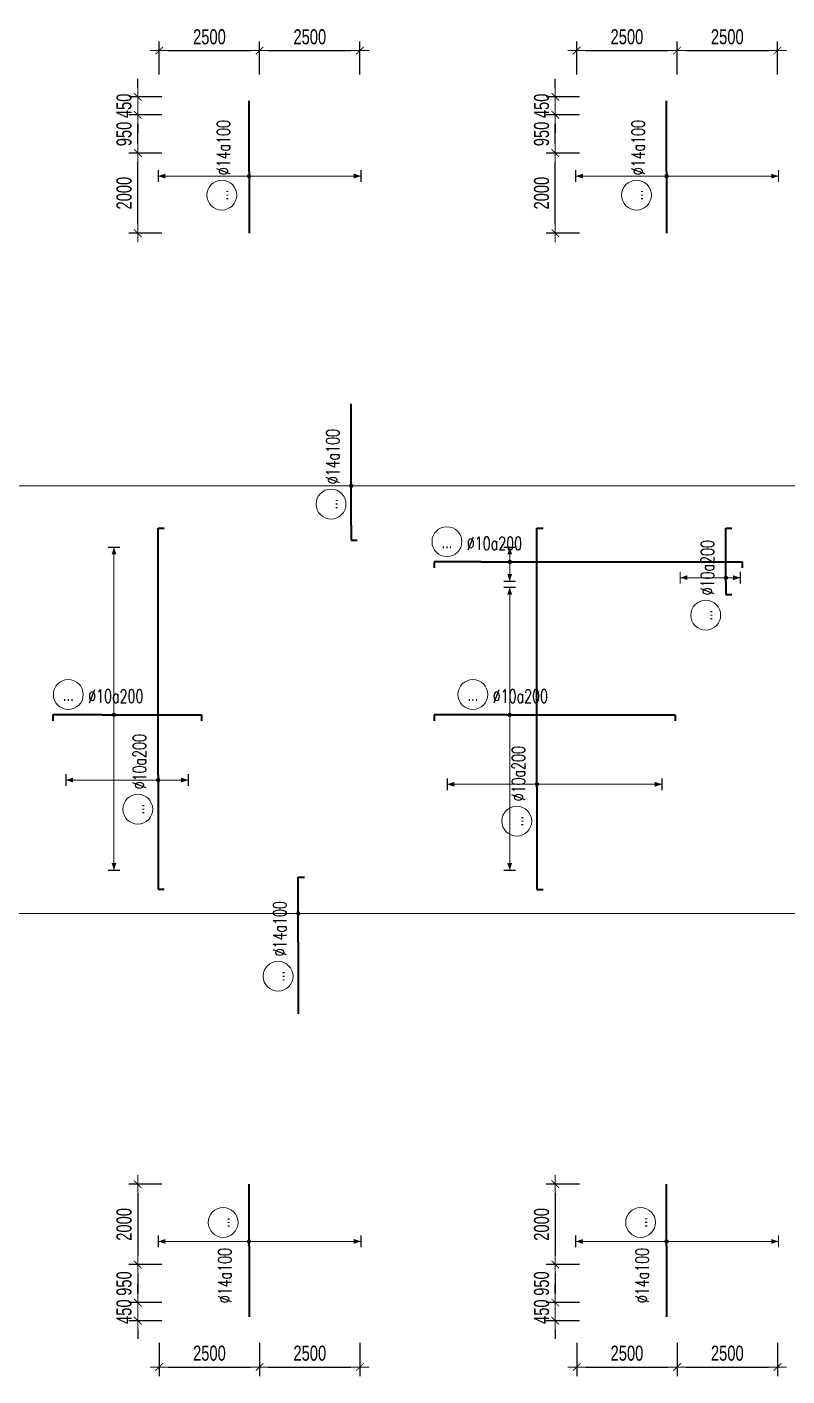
# Model space of a CAD drawing. Header units: millimetres. Extents: x 131629 to 591045, y -24154 to 44091.
# Drawn here: x 281506 to 300437, y 7071 to 40691 of the extents above; entities that cross this region are included whole.
import ezdxf
from ezdxf.enums import TextEntityAlignment as Align

# ---------------------------------------------------------------- set-up
doc = ezdxf.new("R2010")
doc.units = ezdxf.units.MM
doc.layers.get('0').update_dxf_attribs({"lineweight": 20})
doc.layers.get('Defpoints').update_dxf_attribs({"color": 151, "lineweight": 9})
for name, color, linetype, lineweight in [('NDC_S_DIM', 1, 'Continuous', 15), ('NDC_S_REBAR', 4, 'Continuous', 35), ('NDC_S_VN TEXT', 7, 'Continuous', 20)]:
    doc.layers.add(name, color=color, linetype=linetype, lineweight=lineweight)
doc.styles.add('ARIAL', font='arial.ttf', dxfattribs={"width": 0.7})
doc.styles.add('NDC_ROMANS', font='romans.shx', dxfattribs={"width": 0.7})
doc.dimstyles.new('NDC_dim_150', dxfattribs={"dimscale": 150, "dimtxt": 2.5, "dimasz": 1.5, "dimexe": 1.5, "dimexo": 2.5, "dimgap": 1, "dimtad": 1, "dimdec": 0, "dimzin": 0, "dimdsep": 46, "dimtxsty": 'ARIAL', "dimblk": 'DIMMARK', "dimcen": 0.09, "dimdle": 1.2, "dimclrd": 1, "dimclre": 1, "dimclrt": 3, "dimadec": 0, "dimazin": 0, "dimtfac": 1, "dimtdec": 0, "dimtix": 1, "dimtofl": 0, "dimtmove": 0, "dimatfit": 3, "dimfxl": 4, "dimfxlon": 1, "dimtolj": 1, "dimtzin": 0, "dimarcsym": 0})

# ---------------------------------------------------------------- blocks, each defined once
blk = doc.blocks.new('*U20')
h = blk.add_hatch(color=6)
edge = h.paths.add_edge_path()
edge.add_arc((0.5, 0), 0.3, 0, 360)
at = {"layer": 'NDC_S_DIM', "color": 6}
for q in [(0.5, 21.16), (0.5, -25.84)]:
    blk.add_line((0.5, 0), q, dxfattribs=at)
for points in [[(-0.5, 21.16, 0.2, 0.2, 0), (1.5, 21.16, 0, 0, 0)], [(-0.5, -25.84, 0.2, 0.2, 0), (1.5, -25.84, 0, 0, 0)]]:
    blk.add_lwpolyline(points, format="xyseb", dxfattribs=at)
at = {"layer": 'NDC_S_DIM'}
blk.add_circle((-5.62, 3.36), 2.48, dxfattribs=at)
at = {"layer": 'NDC_S_DIM', "color": 6}
blk.add_circle((0.5, 0), 0.3, dxfattribs=at)
for points in [[(0.1, 19.96), (0.5, 21.16), (0.9, 19.96)], [(0.1, -24.64), (0.5, -25.84), (0.9, -24.64)]]:
    blk.add_solid(points, dxfattribs=at)
at = {"layer": 'NDC_S_REBAR'}
for p, q in [((0, 0), (-12.04, 0)), ((-12.04, 0), (-12.04, -1)), ((0, 0), (27.96, 0)), ((27.96, 0), (27.96, -1)), ((-12.04, -1), (-12.04, -1)), ((27.96, -1), (27.96, -1))]:
    blk.add_line(p, q, dxfattribs=at)
at = {"layer": 'NDC_S_VN TEXT', "style": 'ARIAL', "width": 0.7}
blk.add_attdef('KHT', text='', height=2.2, dxfattribs=at).set_placement((-5.62, 3.36), align=Align.MIDDLE_CENTER)
at = {"layer": 'NDC_S_VN TEXT', "color": 3, "style": 'NDC_ROMANS', "width": 0.7}
blk.add_attdef('DKT', (-2.32, 1.98), '', height=2.2, dxfattribs=at)
blk = doc.blocks.new('*U21')
h = blk.add_hatch(color=6)
edge = h.paths.add_edge_path()
edge.add_arc((1.97, 0), 0.3, 0, 360)
at = {"layer": 'NDC_S_DIM', "color": 6}
for q in [(1.97, 27.83), (1.97, -25.84)]:
    blk.add_line((1.97, 0), q, dxfattribs=at)
for points in [[(0.97, 27.83, 0.2, 0.2, 0), (2.97, 27.83, 0, 0, 0)], [(0.97, -25.84, 0.2, 0.2, 0), (2.97, -25.84, 0, 0, 0)]]:
    blk.add_lwpolyline(points, format="xyseb", dxfattribs=at)
at = {"layer": 'NDC_S_DIM'}
blk.add_circle((-5.62, 3.36), 2.48, dxfattribs=at)
at = {"layer": 'NDC_S_DIM', "color": 6}
blk.add_circle((1.97, 0), 0.3, dxfattribs=at)
for points in [[(1.57, 26.63), (1.97, 27.83), (2.37, 26.63)], [(1.57, -24.64), (1.97, -25.84), (2.37, -24.64)]]:
    blk.add_solid(points, dxfattribs=at)
at = {"layer": 'NDC_S_REBAR'}
for p, q in [((0, 0), (-8.18, 0)), ((-8.18, 0), (-8.18, -1)), ((0, 0), (16.48, 0)), ((16.48, 0), (16.48, -1)), ((-8.18, -1), (-8.18, -1)), ((16.48, -1), (16.48, -1))]:
    blk.add_line(p, q, dxfattribs=at)
at = {"layer": 'NDC_S_VN TEXT', "style": 'ARIAL', "width": 0.7}
blk.add_attdef('KHT', text='', height=2.2, dxfattribs=at).set_placement((-5.62, 3.36), align=Align.MIDDLE_CENTER)
at = {"layer": 'NDC_S_VN TEXT', "color": 3, "style": 'NDC_ROMANS', "width": 0.7}
blk.add_attdef('DKT', (-2.32, 1.98), '', height=2.2, dxfattribs=at)
blk = doc.blocks.new('*U16')
h = blk.add_hatch(color=6)
edge = h.paths.add_edge_path()
edge.add_arc((4.81, 0), 0.3, 0, 360)
at = {"layer": 'NDC_S_DIM', "color": 6}
for q in [(4.81, 2.43), (4.81, -3.24)]:
    blk.add_line((4.81, 0), q, dxfattribs=at)
for points in [[(3.81, 2.43, 0.2, 0.2, 0), (5.81, 2.43, 0, 0, 0)], [(3.81, -3.24, 0.2, 0.2, 0), (5.81, -3.24, 0, 0, 0)]]:
    blk.add_lwpolyline(points, format="xyseb", dxfattribs=at)
at = {"layer": 'NDC_S_DIM'}
blk.add_circle((-5.62, 3.36), 2.48, dxfattribs=at)
at = {"layer": 'NDC_S_DIM', "color": 6}
blk.add_circle((4.81, 0), 0.3, dxfattribs=at)
for points in [[(4.41, 1.23), (4.81, 2.43), (5.21, 1.23)], [(4.41, -2.04), (4.81, -3.24), (5.21, -2.04)]]:
    blk.add_solid(points, dxfattribs=at)
at = {"layer": 'NDC_S_REBAR'}
for p, q in [((0, 0), (-7.73, 0)), ((-7.73, 0), (-7.73, -1)), ((0, 0), (43.4, 0)), ((43.4, 0), (43.4, -1)), ((-7.73, -1), (-7.73, -1)), ((43.4, -1), (43.4, -1))]:
    blk.add_line(p, q, dxfattribs=at)
at = {"layer": 'NDC_S_VN TEXT', "style": 'ARIAL', "width": 0.7}
blk.add_attdef('KHT', text='', height=2.2, dxfattribs=at).set_placement((-5.62, 3.36), align=Align.MIDDLE_CENTER)
at = {"layer": 'NDC_S_VN TEXT', "color": 3, "style": 'NDC_ROMANS', "width": 0.7}
blk.add_attdef('DKT', (-2.32, 1.98), '', height=2.2, dxfattribs=at)
blk = doc.blocks.new('*U17')
h = blk.add_hatch(color=6)
edge = h.paths.add_edge_path()
edge.add_arc((-0.79, 0), 0.3, 0, 360)
at = {"layer": 'NDC_S_DIM', "color": 6}
for q in [(-0.79, 15.31), (-0.79, -5.02)]:
    blk.add_line((-0.79, 0), q, dxfattribs=at)
for points in [[(-1.79, 15.31, 0.2, 0.2, 0), (0.21, 15.31, 0, 0, 0)], [(-1.79, -5.02, 0.2, 0.2, 0), (0.21, -5.02, 0, 0, 0)]]:
    blk.add_lwpolyline(points, format="xyseb", dxfattribs=at)
at = {"layer": 'NDC_S_DIM'}
blk.add_circle((-5.62, 3.36), 2.48, dxfattribs=at)
at = {"layer": 'NDC_S_DIM', "color": 6}
blk.add_circle((-0.79, 0), 0.3, dxfattribs=at)
for points in [[(-1.19, 14.11), (-0.79, 15.31), (-0.39, 14.11)], [(-1.19, -3.82), (-0.79, -5.02), (-0.39, -3.82)]]:
    blk.add_solid(points, dxfattribs=at)
at = {"layer": 'NDC_S_REBAR'}
for p, q in [((0, 0), (-18.94, 0)), ((-18.94, 0), (-18.94, -1)), ((0, 0), (41.06, 0)), ((41.06, 0), (41.06, -1)), ((-18.94, -1), (-18.94, -1)), ((41.06, -1), (41.06, -1))]:
    blk.add_line(p, q, dxfattribs=at)
at = {"layer": 'NDC_S_VN TEXT', "style": 'ARIAL', "width": 0.7}
blk.add_attdef('KHT', text='', height=2.2, dxfattribs=at).set_placement((-5.62, 3.36), align=Align.MIDDLE_CENTER)
at = {"layer": 'NDC_S_VN TEXT', "color": 3, "style": 'NDC_ROMANS', "width": 0.7}
blk.add_attdef('DKT', (-2.32, 1.98), '', height=2.2, dxfattribs=at)
blk = doc.blocks.new('*U18')
h = blk.add_hatch(color=6)
edge = h.paths.add_edge_path()
edge.add_arc((0.5, 0), 0.3, 0, 360)
at = {"layer": 'NDC_S_DIM', "color": 6}
for q in [(0.5, 14.9), (0.5, -20.77)]:
    blk.add_line((0.5, 0), q, dxfattribs=at)
for points in [[(-0.5, 14.9, 0.2, 0.2, 0), (1.5, 14.9, 0, 0, 0)], [(-0.5, -20.77, 0.2, 0.2, 0), (1.5, -20.77, 0, 0, 0)]]:
    blk.add_lwpolyline(points, format="xyseb", dxfattribs=at)
at = {"layer": 'NDC_S_DIM'}
blk.add_circle((-5.62, 3.36), 2.48, dxfattribs=at)
at = {"layer": 'NDC_S_DIM', "color": 6}
blk.add_circle((0.5, 0), 0.3, dxfattribs=at)
for points in [[(0.1, 13.7), (0.5, 14.9), (0.9, 13.7)], [(0.1, -19.57), (0.5, -20.77), (0.9, -19.57)]]:
    blk.add_solid(points, dxfattribs=at)
at = {"layer": 'NDC_S_REBAR'}
for p, q in [((0, 0), (-16.95, 0)), ((-16.95, 0), (-16.95, -1)), ((0, 0), (43.05, 0)), ((43.05, 0), (43.05, -1)), ((-16.95, -1), (-16.95, -1)), ((43.05, -1), (43.05, -1))]:
    blk.add_line(p, q, dxfattribs=at)
at = {"layer": 'NDC_S_VN TEXT', "style": 'ARIAL', "width": 0.7}
blk.add_attdef('KHT', text='', height=2.2, dxfattribs=at).set_placement((-5.62, 3.36), align=Align.MIDDLE_CENTER)
at = {"layer": 'NDC_S_VN TEXT', "color": 3, "style": 'NDC_ROMANS', "width": 0.7}
blk.add_attdef('DKT', (-2.32, 1.98), '', height=2.2, dxfattribs=at)
blk = doc.blocks.new('*U19')
h = blk.add_hatch(color=6)
edge = h.paths.add_edge_path()
edge.add_arc((0.61, 0), 0.3, 0, 360)
at = {"layer": 'NDC_S_DIM', "color": 6}
for q in [(0.61, 7.61), (0.61, -2.39)]:
    blk.add_line((0.61, 0), q, dxfattribs=at)
for points in [[(-0.39, 7.61, 0.2, 0.2, 0), (1.61, 7.61, 0, 0, 0)], [(-0.39, -2.39, 0.2, 0.2, 0), (1.61, -2.39, 0, 0, 0)]]:
    blk.add_lwpolyline(points, format="xyseb", dxfattribs=at)
at = {"layer": 'NDC_S_DIM'}
blk.add_circle((-5.62, 3.36), 2.48, dxfattribs=at)
at = {"layer": 'NDC_S_DIM', "color": 6}
blk.add_circle((0.61, 0), 0.3, dxfattribs=at)
for points in [[(0.21, 6.41), (0.61, 7.61), (1.01, 6.41)], [(0.21, -1.19), (0.61, -2.39), (1.01, -1.19)]]:
    blk.add_solid(points, dxfattribs=at)
at = {"layer": 'NDC_S_REBAR'}
for p, q in [((0, 0), (-2.17, 0)), ((-2.17, 0), (-2.17, -1)), ((0, 0), (8.83, 0)), ((8.83, 0), (8.83, -1)), ((-2.17, -1), (-2.17, -1)), ((8.83, -1), (8.83, -1))]:
    blk.add_line(p, q, dxfattribs=at)
at = {"layer": 'NDC_S_VN TEXT', "style": 'ARIAL', "width": 0.7}
blk.add_attdef('KHT', text='', height=2.2, dxfattribs=at).set_placement((-5.62, 3.36), align=Align.MIDDLE_CENTER)
at = {"layer": 'NDC_S_VN TEXT', "color": 3, "style": 'NDC_ROMANS', "width": 0.7}
blk.add_attdef('DKT', (-2.32, 1.98), '', height=2.2, dxfattribs=at)
blk = doc.blocks.new('*U62')
h = blk.add_hatch(color=6)
edge = h.paths.add_edge_path()
edge.add_arc((4.81, 0), 0.3, 0, 360)
at = {"layer": 'NDC_S_DIM', "color": 6}
for q in [(4.81, 133.93), (4.81, -121.07)]:
    blk.add_line((4.81, 0), q, dxfattribs=at)
at = {"layer": 'NDC_S_DIM'}
blk.add_circle((-5.62, 3.36), 2.48, dxfattribs=at)
at = {"layer": 'NDC_S_DIM', "color": 6}
blk.add_circle((4.81, 0), 0.3, dxfattribs=at)
at = {"layer": 'NDC_S_REBAR'}
for p, q in [((0, 0), (-11.85, 0)), ((-11.85, 0), (-11.85, 0)), ((0, 0), (10.81, 0)), ((10.81, 0), (10.81, -1)), ((-11.85, 0), (-11.85, 0)), ((10.81, -1), (10.81, -1))]:
    blk.add_line(p, q, dxfattribs=at)
at = {"layer": 'NDC_S_VN TEXT', "style": 'ARIAL', "width": 0.7}
blk.add_attdef('KHT', text='', height=2.2, dxfattribs=at).set_placement((-5.62, 3.36), align=Align.MIDDLE_CENTER)
at = {"layer": 'NDC_S_VN TEXT', "color": 3, "style": 'NDC_ROMANS', "width": 0.7}
blk.add_attdef('DKT', (-2.32, 1.98), '', height=2.2, dxfattribs=at)
blk = doc.blocks.new('*U59')
h = blk.add_hatch(color=6)
edge = h.paths.add_edge_path()
edge.add_arc((6.53, 0), 0.3, 0, 360)
at = {"layer": 'NDC_S_DIM', "color": 6}
for q in [(6.53, 142.72), (6.53, -112.28)]:
    blk.add_line((6.53, 0), q, dxfattribs=at)
at = {"layer": 'NDC_S_DIM'}
blk.add_circle((3.49, 3.36), 2.48, dxfattribs=at)
at = {"layer": 'NDC_S_DIM', "color": 6}
blk.add_circle((6.53, 0), 0.3, dxfattribs=at)
at = {"layer": 'NDC_S_REBAR'}
for p, q in [((0, 0), (-2.52, 0)), ((-2.52, 0), (-2.52, -1)), ((0, 0), (20.15, 0)), ((20.15, 0), (20.15, 0)), ((20.15, 0), (20.15, 0)), ((-2.52, -1), (-2.52, -1))]:
    blk.add_line(p, q, dxfattribs=at)
at = {"layer": 'NDC_S_VN TEXT', "style": 'ARIAL', "width": 0.7}
blk.add_attdef('KHT', text='', height=2.2, dxfattribs=at).set_placement((3.49, 3.36), align=Align.MIDDLE_CENTER)
at = {"layer": 'NDC_S_VN TEXT', "color": 3, "style": 'NDC_ROMANS', "width": 0.7}
blk.add_attdef('DKT', (6.79, 1.98), '', height=2.2, dxfattribs=at)
blk = doc.blocks.new('*U411')
h = blk.add_hatch(color=6)
edge = h.paths.add_edge_path()
edge.add_arc((-0.77, 0), 0.3, 0, 360)
at = {"layer": 'NDC_S_DIM', "color": 6}
for q in [(-0.77, 15.08), (-0.77, -18.59)]:
    blk.add_line((-0.77, 0), q, dxfattribs=at)
for points in [[(-1.77, 15.08, 0.2, 0.2, 0), (0.23, 15.08, 0, 0, 0)], [(-1.77, -18.59, 0.2, 0.2, 0), (0.23, -18.59, 0, 0, 0)]]:
    blk.add_lwpolyline(points, format="xyseb", dxfattribs=at)
at = {"layer": 'NDC_S_DIM'}
blk.add_circle((-3.93, 4.53), 2.48, dxfattribs=at)
at = {"layer": 'NDC_S_DIM', "color": 6}
blk.add_circle((-0.77, 0), 0.3, dxfattribs=at)
for points in [[(-1.17, 13.88), (-0.77, 15.08), (-0.37, 13.88)], [(-1.17, -17.39), (-0.77, -18.59), (-0.37, -17.39)]]:
    blk.add_solid(points, dxfattribs=at)
at = {"layer": 'NDC_S_REBAR'}
for p, q in [((0, 0), (-10.27, 0)), ((-10.27, 0), (-10.27, 0)), ((0, 0), (11.73, 0)), ((11.73, 0), (11.73, 0)), ((11.73, 0), (11.73, 0)), ((-10.27, 0), (-10.27, 0))]:
    blk.add_line(p, q, dxfattribs=at)
at = {"layer": 'NDC_S_VN TEXT', "style": 'ARIAL', "width": 0.7}
blk.add_attdef('KHT', text='', height=2.2, dxfattribs=at).set_placement((-3.93, 4.53), align=Align.MIDDLE_CENTER)
at = {"layer": 'NDC_S_VN TEXT', "color": 3, "style": 'NDC_ROMANS', "width": 0.7}
blk.add_attdef('DKT', (-0.63, 3.15), '', height=2.2, dxfattribs=at)
blk = doc.blocks.new('*U412')
h = blk.add_hatch(color=6)
edge = h.paths.add_edge_path()
edge.add_arc((-0.77, 0), 0.3, 0, 360)
at = {"layer": 'NDC_S_DIM', "color": 6}
for q in [(-0.77, 15.08), (-0.77, -18.59)]:
    blk.add_line((-0.77, 0), q, dxfattribs=at)
for points in [[(-1.77, 15.08, 0.2, 0.2, 0), (0.23, 15.08, 0, 0, 0)], [(-1.77, -18.59, 0.2, 0.2, 0), (0.23, -18.59, 0, 0, 0)]]:
    blk.add_lwpolyline(points, format="xyseb", dxfattribs=at)
at = {"layer": 'NDC_S_DIM'}
blk.add_circle((-3.93, 4.99), 2.48, dxfattribs=at)
at = {"layer": 'NDC_S_DIM', "color": 6}
blk.add_circle((-0.77, 0), 0.3, dxfattribs=at)
for points in [[(-1.17, 13.88), (-0.77, 15.08), (-0.37, 13.88)], [(-1.17, -17.39), (-0.77, -18.59), (-0.37, -17.39)]]:
    blk.add_solid(points, dxfattribs=at)
at = {"layer": 'NDC_S_REBAR'}
for p, q in [((0, 0), (-10.27, 0)), ((-10.27, 0), (-10.27, 0)), ((0, 0), (11.73, 0)), ((11.73, 0), (11.73, 0)), ((11.73, 0), (11.73, 0)), ((-10.27, 0), (-10.27, 0))]:
    blk.add_line(p, q, dxfattribs=at)
at = {"layer": 'NDC_S_VN TEXT', "style": 'ARIAL', "width": 0.7}
blk.add_attdef('KHT', text='', height=2.2, dxfattribs=at).set_placement((-3.93, 4.99), align=Align.MIDDLE_CENTER)
at = {"layer": 'NDC_S_VN TEXT', "color": 3, "style": 'NDC_ROMANS', "width": 0.7}
blk.add_attdef('DKT', (-0.63, 3.62), '', height=2.2, dxfattribs=at)
blk = doc.blocks.new('*U406')
h = blk.add_hatch(color=6)
edge = h.paths.add_edge_path()
edge.add_arc((-0.77, 0), 0.3, 0, 360)
at = {"layer": 'NDC_S_DIM', "color": 6}
for q in [(-0.77, 15.08), (-0.77, -18.59)]:
    blk.add_line((-0.77, 0), q, dxfattribs=at)
for points in [[(-1.77, 15.08, 0.2, 0.2, 0), (0.23, 15.08, 0, 0, 0)], [(-1.77, -18.59, 0.2, 0.2, 0), (0.23, -18.59, 0, 0, 0)]]:
    blk.add_lwpolyline(points, format="xyseb", dxfattribs=at)
at = {"layer": 'NDC_S_DIM'}
blk.add_circle((-3.93, 4.31), 2.48, dxfattribs=at)
at = {"layer": 'NDC_S_DIM', "color": 6}
blk.add_circle((-0.77, 0), 0.3, dxfattribs=at)
for points in [[(-1.17, 13.88), (-0.77, 15.08), (-0.37, 13.88)], [(-1.17, -17.39), (-0.77, -18.59), (-0.37, -17.39)]]:
    blk.add_solid(points, dxfattribs=at)
at = {"layer": 'NDC_S_REBAR'}
for p, q in [((0, 0), (-10.27, 0)), ((-10.27, 0), (-10.27, 0)), ((0, 0), (11.73, 0)), ((11.73, 0), (11.73, 0)), ((11.73, 0), (11.73, 0)), ((-10.27, 0), (-10.27, 0))]:
    blk.add_line(p, q, dxfattribs=at)
at = {"layer": 'NDC_S_VN TEXT', "style": 'ARIAL', "width": 0.7}
blk.add_attdef('KHT', text='', height=2.2, dxfattribs=at).set_placement((-3.93, 4.31), align=Align.MIDDLE_CENTER)
at = {"layer": 'NDC_S_VN TEXT', "color": 3, "style": 'NDC_ROMANS', "width": 0.7}
blk.add_attdef('DKT', (-0.63, 2.94), '', height=2.2, dxfattribs=at)
blk = doc.blocks.new('*U405')
h = blk.add_hatch(color=6)
edge = h.paths.add_edge_path()
edge.add_arc((-0.77, 0), 0.3, 0, 360)
at = {"layer": 'NDC_S_DIM', "color": 6}
for q in [(-0.77, 15.08), (-0.77, -18.59)]:
    blk.add_line((-0.77, 0), q, dxfattribs=at)
for points in [[(-1.77, 15.08, 0.2, 0.2, 0), (0.23, 15.08, 0, 0, 0)], [(-1.77, -18.59, 0.2, 0.2, 0), (0.23, -18.59, 0, 0, 0)]]:
    blk.add_lwpolyline(points, format="xyseb", dxfattribs=at)
at = {"layer": 'NDC_S_DIM'}
blk.add_circle((-3.93, 4.31), 2.48, dxfattribs=at)
at = {"layer": 'NDC_S_DIM', "color": 6}
blk.add_circle((-0.77, 0), 0.3, dxfattribs=at)
for points in [[(-1.17, 13.88), (-0.77, 15.08), (-0.37, 13.88)], [(-1.17, -17.39), (-0.77, -18.59), (-0.37, -17.39)]]:
    blk.add_solid(points, dxfattribs=at)
at = {"layer": 'NDC_S_REBAR'}
for p, q in [((0, 0), (-10.27, 0)), ((-10.27, 0), (-10.27, 0)), ((0, 0), (11.73, 0)), ((11.73, 0), (11.73, 0)), ((11.73, 0), (11.73, 0)), ((-10.27, 0), (-10.27, 0))]:
    blk.add_line(p, q, dxfattribs=at)
at = {"layer": 'NDC_S_VN TEXT', "style": 'ARIAL', "width": 0.7}
blk.add_attdef('KHT', text='', height=2.2, dxfattribs=at).set_placement((-3.93, 4.31), align=Align.MIDDLE_CENTER)
at = {"layer": 'NDC_S_VN TEXT', "color": 3, "style": 'NDC_ROMANS', "width": 0.7}
blk.add_attdef('DKT', (-0.63, 2.94), '', height=2.2, dxfattribs=at)
blk = doc.blocks.new('DIMMARK')
at = {"layer": 'NDC_S_DIM', "color": 1}
blk.add_line((-1.5, 0), (1, 0), dxfattribs=at)
at = {"layer": 'NDC_S_DIM', "color": 2, "const_width": 0.1}
blk.add_lwpolyline([(-0.42, -0.42), (0.42, 0.42)], dxfattribs=at)
blk = doc.blocks.new('*D239')
at = {"layer": 'Defpoints', "color": 0, "ltscale": 100, "transparency": 16777216}
for p in [(284266, 37550), (288243, 37550), (288243, 35550)]:
    blk.add_point(p, dxfattribs=at)
at = {"layer": 'NDC_S_DIM', "color": 1, "lineweight": -2, "ltscale": 100, "transparency": 16777216}
for p, q in [((284866, 37550), (284041, 37550)), ((284266, 35775), (284266, 37325)), ((284866, 35550), (284041, 35550))]:
    blk.add_line(p, q, dxfattribs=at)
at = {"layer": 'NDC_S_DIM', "color": 1, "lineweight": -2, "ltscale": 100, "transparency": 16777216, "xscale": 225, "yscale": 225, "zscale": 225}
for p, rotation in [((284266, 37550), 90), ((284266, 35550), 270)]:
    blk.add_blockref('DIMMARK', p, dxfattribs=dict(at, rotation=rotation))
at = {"layer": 'NDC_S_DIM', "color": 3, "ltscale": 100, "transparency": 16777216, "insert": (283924, 36550), "char_height": 375, "attachment_point": 5, "rotation": 90, "style": 'ARIAL'}
blk.add_mtext('\\A1;2000', dxfattribs=at)
blk = doc.blocks.new('*D240')
at = {"layer": 'Defpoints', "color": 0, "ltscale": 100, "transparency": 16777216}
for p in [(284266, 38950), (288243, 38950), (288243, 38500)]:
    blk.add_point(p, dxfattribs=at)
at = {"layer": 'NDC_S_DIM', "color": 1, "lineweight": -2, "ltscale": 100, "transparency": 16777216}
for p, q in [((284266, 39175), (284266, 39400)), ((284866, 38950), (284041, 38950)), ((284866, 38500), (284041, 38500)), ((284266, 38275), (284266, 38050))]:
    blk.add_line(p, q, dxfattribs=at)
at = {"layer": 'NDC_S_DIM', "color": 1, "lineweight": -2, "ltscale": 100, "transparency": 16777216, "xscale": 225, "yscale": 225, "zscale": 225}
for p, rotation in [((284266, 38950), 270), ((284266, 38500), 90)]:
    blk.add_blockref('DIMMARK', p, dxfattribs=dict(at, rotation=rotation))
at = {"layer": 'NDC_S_DIM', "color": 3, "ltscale": 100, "transparency": 16777216, "insert": (283924, 38725), "char_height": 375, "attachment_point": 5, "rotation": 90, "style": 'ARIAL'}
blk.add_mtext('\\A1;450', dxfattribs=at)
blk = doc.blocks.new('*D241')
at = {"layer": 'Defpoints', "color": 0, "ltscale": 100, "transparency": 16777216}
for p in [(284266, 38500), (288243, 38500), (288243, 37550)]:
    blk.add_point(p, dxfattribs=at)
at = {"layer": 'NDC_S_DIM', "color": 1, "lineweight": -2, "ltscale": 100, "transparency": 16777216}
for p, q in [((284866, 38500), (284041, 38500)), ((284266, 37775), (284266, 38275)), ((284866, 37550), (284041, 37550))]:
    blk.add_line(p, q, dxfattribs=at)
at = {"layer": 'NDC_S_DIM', "color": 1, "lineweight": -2, "ltscale": 100, "transparency": 16777216, "xscale": 225, "yscale": 225, "zscale": 225}
for p, rotation in [((284266, 38500), 90), ((284266, 37550), 270)]:
    blk.add_blockref('DIMMARK', p, dxfattribs=dict(at, rotation=rotation))
at = {"layer": 'NDC_S_DIM', "color": 3, "ltscale": 100, "transparency": 16777216, "insert": (283924, 38025), "char_height": 375, "attachment_point": 5, "rotation": 90, "style": 'ARIAL'}
blk.add_mtext('\\A1;950', dxfattribs=at)
blk = doc.blocks.new('*D242')
at = {"layer": 'Defpoints', "color": 0, "ltscale": 100, "transparency": 16777216}
for p in [(287300, 40104), (284800, 37125), (287300, 37125)]:
    blk.add_point(p, dxfattribs=at)
at = {"layer": 'NDC_S_DIM', "color": 1, "lineweight": -2, "ltscale": 100, "transparency": 16777216}
for p, q in [((284800, 39504), (284800, 40329)), ((285025, 40104), (287075, 40104)), ((287300, 39504), (287300, 40329))]:
    blk.add_line(p, q, dxfattribs=at)
at = {"layer": 'NDC_S_DIM', "color": 1, "lineweight": -2, "ltscale": 100, "transparency": 16777216, "xscale": 225, "yscale": 225, "zscale": 225, "rotation": 180}
blk.add_blockref('DIMMARK', (284800, 40104), dxfattribs=at)
at = {"layer": 'NDC_S_DIM', "color": 1, "lineweight": -2, "ltscale": 100, "transparency": 16777216, "xscale": 225, "yscale": 225, "zscale": 225}
blk.add_blockref('DIMMARK', (287300, 40104), dxfattribs=at)
at = {"layer": 'NDC_S_DIM', "color": 3, "ltscale": 100, "transparency": 16777216, "insert": (286050, 40445), "char_height": 375, "attachment_point": 5, "style": 'ARIAL'}
blk.add_mtext('\\A1;2500', dxfattribs=at)
blk = doc.blocks.new('*D243')
at = {"layer": 'Defpoints', "color": 0, "ltscale": 100, "transparency": 16777216}
for p in [(289800, 40104), (287300, 36975), (289800, 36975)]:
    blk.add_point(p, dxfattribs=at)
at = {"layer": 'NDC_S_DIM', "color": 1, "lineweight": -2, "ltscale": 100, "transparency": 16777216}
for p, q in [((287300, 39504), (287300, 40329)), ((287525, 40104), (289575, 40104)), ((289800, 39504), (289800, 40329))]:
    blk.add_line(p, q, dxfattribs=at)
at = {"layer": 'NDC_S_DIM', "color": 1, "lineweight": -2, "ltscale": 100, "transparency": 16777216, "xscale": 225, "yscale": 225, "zscale": 225, "rotation": 180}
blk.add_blockref('DIMMARK', (287300, 40104), dxfattribs=at)
at = {"layer": 'NDC_S_DIM', "color": 1, "lineweight": -2, "ltscale": 100, "transparency": 16777216, "xscale": 225, "yscale": 225, "zscale": 225}
blk.add_blockref('DIMMARK', (289800, 40104), dxfattribs=at)
at = {"layer": 'NDC_S_DIM', "color": 3, "ltscale": 100, "transparency": 16777216, "insert": (288550, 40445), "char_height": 375, "attachment_point": 5, "style": 'ARIAL'}
blk.add_mtext('\\A1;2500', dxfattribs=at)
blk = doc.blocks.new('*D244')
at = {"layer": 'Defpoints', "color": 0, "ltscale": 100, "transparency": 16777216}
for p in [(294666, 37550), (298643, 37550), (298643, 35550)]:
    blk.add_point(p, dxfattribs=at)
at = {"layer": 'NDC_S_DIM', "color": 1, "lineweight": -2, "ltscale": 100, "transparency": 16777216}
for p, q in [((295266, 37550), (294441, 37550)), ((294666, 35775), (294666, 37325)), ((295266, 35550), (294441, 35550))]:
    blk.add_line(p, q, dxfattribs=at)
at = {"layer": 'NDC_S_DIM', "color": 1, "lineweight": -2, "ltscale": 100, "transparency": 16777216, "xscale": 225, "yscale": 225, "zscale": 225}
for p, rotation in [((294666, 37550), 90), ((294666, 35550), 270)]:
    blk.add_blockref('DIMMARK', p, dxfattribs=dict(at, rotation=rotation))
at = {"layer": 'NDC_S_DIM', "color": 3, "ltscale": 100, "transparency": 16777216, "insert": (294324, 36550), "char_height": 375, "attachment_point": 5, "rotation": 90, "style": 'ARIAL'}
blk.add_mtext('\\A1;2000', dxfattribs=at)
blk = doc.blocks.new('*D245')
at = {"layer": 'Defpoints', "color": 0, "ltscale": 100, "transparency": 16777216}
for p in [(294666, 38950), (298643, 38950), (298643, 38500)]:
    blk.add_point(p, dxfattribs=at)
at = {"layer": 'NDC_S_DIM', "color": 1, "lineweight": -2, "ltscale": 100, "transparency": 16777216}
for p, q in [((294666, 39175), (294666, 39400)), ((295266, 38950), (294441, 38950)), ((295266, 38500), (294441, 38500)), ((294666, 38275), (294666, 38050))]:
    blk.add_line(p, q, dxfattribs=at)
at = {"layer": 'NDC_S_DIM', "color": 1, "lineweight": -2, "ltscale": 100, "transparency": 16777216, "xscale": 225, "yscale": 225, "zscale": 225}
for p, rotation in [((294666, 38950), 270), ((294666, 38500), 90)]:
    blk.add_blockref('DIMMARK', p, dxfattribs=dict(at, rotation=rotation))
at = {"layer": 'NDC_S_DIM', "color": 3, "ltscale": 100, "transparency": 16777216, "insert": (294324, 38725), "char_height": 375, "attachment_point": 5, "rotation": 90, "style": 'ARIAL'}
blk.add_mtext('\\A1;450', dxfattribs=at)
blk = doc.blocks.new('*D246')
at = {"layer": 'Defpoints', "color": 0, "ltscale": 100, "transparency": 16777216}
for p in [(294666, 38500), (298643, 38500), (298643, 37550)]:
    blk.add_point(p, dxfattribs=at)
at = {"layer": 'NDC_S_DIM', "color": 1, "lineweight": -2, "ltscale": 100, "transparency": 16777216}
for p, q in [((295266, 38500), (294441, 38500)), ((294666, 37775), (294666, 38275)), ((295266, 37550), (294441, 37550))]:
    blk.add_line(p, q, dxfattribs=at)
at = {"layer": 'NDC_S_DIM', "color": 1, "lineweight": -2, "ltscale": 100, "transparency": 16777216, "xscale": 225, "yscale": 225, "zscale": 225}
for p, rotation in [((294666, 38500), 90), ((294666, 37550), 270)]:
    blk.add_blockref('DIMMARK', p, dxfattribs=dict(at, rotation=rotation))
at = {"layer": 'NDC_S_DIM', "color": 3, "ltscale": 100, "transparency": 16777216, "insert": (294324, 38025), "char_height": 375, "attachment_point": 5, "rotation": 90, "style": 'ARIAL'}
blk.add_mtext('\\A1;950', dxfattribs=at)
blk = doc.blocks.new('*D247')
at = {"layer": 'Defpoints', "color": 0, "ltscale": 100, "transparency": 16777216}
for p in [(297700, 40104), (295200, 37125), (297700, 37125)]:
    blk.add_point(p, dxfattribs=at)
at = {"layer": 'NDC_S_DIM', "color": 1, "lineweight": -2, "ltscale": 100, "transparency": 16777216}
for p, q in [((295200, 39504), (295200, 40329)), ((295425, 40104), (297475, 40104)), ((297700, 39504), (297700, 40329))]:
    blk.add_line(p, q, dxfattribs=at)
at = {"layer": 'NDC_S_DIM', "color": 1, "lineweight": -2, "ltscale": 100, "transparency": 16777216, "xscale": 225, "yscale": 225, "zscale": 225, "rotation": 180}
blk.add_blockref('DIMMARK', (295200, 40104), dxfattribs=at)
at = {"layer": 'NDC_S_DIM', "color": 1, "lineweight": -2, "ltscale": 100, "transparency": 16777216, "xscale": 225, "yscale": 225, "zscale": 225}
blk.add_blockref('DIMMARK', (297700, 40104), dxfattribs=at)
at = {"layer": 'NDC_S_DIM', "color": 3, "ltscale": 100, "transparency": 16777216, "insert": (296450, 40445), "char_height": 375, "attachment_point": 5, "style": 'ARIAL'}
blk.add_mtext('\\A1;2500', dxfattribs=at)
blk = doc.blocks.new('*D248')
at = {"layer": 'Defpoints', "color": 0, "ltscale": 100, "transparency": 16777216}
for p in [(300200, 40104), (297700, 36975), (300200, 36975)]:
    blk.add_point(p, dxfattribs=at)
at = {"layer": 'NDC_S_DIM', "color": 1, "lineweight": -2, "ltscale": 100, "transparency": 16777216}
for p, q in [((297700, 39504), (297700, 40329)), ((297925, 40104), (299975, 40104)), ((300200, 39504), (300200, 40329))]:
    blk.add_line(p, q, dxfattribs=at)
at = {"layer": 'NDC_S_DIM', "color": 1, "lineweight": -2, "ltscale": 100, "transparency": 16777216, "xscale": 225, "yscale": 225, "zscale": 225, "rotation": 180}
blk.add_blockref('DIMMARK', (297700, 40104), dxfattribs=at)
at = {"layer": 'NDC_S_DIM', "color": 1, "lineweight": -2, "ltscale": 100, "transparency": 16777216, "xscale": 225, "yscale": 225, "zscale": 225}
blk.add_blockref('DIMMARK', (300200, 40104), dxfattribs=at)
at = {"layer": 'NDC_S_DIM', "color": 3, "ltscale": 100, "transparency": 16777216, "insert": (298950, 40445), "char_height": 375, "attachment_point": 5, "style": 'ARIAL'}
blk.add_mtext('\\A1;2500', dxfattribs=at)
blk = doc.blocks.new('*D264')
at = {"layer": 'Defpoints', "color": 0, "ltscale": 100, "transparency": 16777216}
for p in [(288243, 11850), (284266, 9850), (288243, 9850)]:
    blk.add_point(p, dxfattribs=at)
at = {"layer": 'NDC_S_DIM', "color": 1, "lineweight": -2, "ltscale": 100, "transparency": 16777216}
for p, q in [((284866, 11850), (284041, 11850)), ((284266, 11625), (284266, 10075)), ((284866, 9850), (284041, 9850))]:
    blk.add_line(p, q, dxfattribs=at)
at = {"layer": 'NDC_S_DIM', "color": 1, "lineweight": -2, "ltscale": 100, "transparency": 16777216, "xscale": 225, "yscale": 225, "zscale": 225}
for p, rotation in [((284266, 11850), 90), ((284266, 9850), 270)]:
    blk.add_blockref('DIMMARK', p, dxfattribs=dict(at, rotation=rotation))
at = {"layer": 'NDC_S_DIM', "color": 3, "ltscale": 100, "transparency": 16777216, "insert": (283924, 10850), "char_height": 375, "attachment_point": 5, "rotation": 90, "style": 'ARIAL'}
blk.add_mtext('\\A1;2000', dxfattribs=at)
blk = doc.blocks.new('*D265')
at = {"layer": 'Defpoints', "color": 0, "ltscale": 100, "transparency": 16777216}
for p in [(288243, 8900), (284266, 8450), (288243, 8450)]:
    blk.add_point(p, dxfattribs=at)
at = {"layer": 'NDC_S_DIM', "color": 1, "lineweight": -2, "ltscale": 100, "transparency": 16777216}
for p, q in [((284266, 9125), (284266, 9350)), ((284866, 8900), (284041, 8900)), ((284866, 8450), (284041, 8450)), ((284266, 8225), (284266, 8000))]:
    blk.add_line(p, q, dxfattribs=at)
at = {"layer": 'NDC_S_DIM', "color": 1, "lineweight": -2, "ltscale": 100, "transparency": 16777216, "xscale": 225, "yscale": 225, "zscale": 225}
for p, rotation in [((284266, 8900), 270), ((284266, 8450), 90)]:
    blk.add_blockref('DIMMARK', p, dxfattribs=dict(at, rotation=rotation))
at = {"layer": 'NDC_S_DIM', "color": 3, "ltscale": 100, "transparency": 16777216, "insert": (283924, 8675), "char_height": 375, "attachment_point": 5, "rotation": 90, "style": 'ARIAL'}
blk.add_mtext('\\A1;450', dxfattribs=at)
blk = doc.blocks.new('*D266')
at = {"layer": 'Defpoints', "color": 0, "ltscale": 100, "transparency": 16777216}
for p in [(288243, 9850), (284266, 8900), (288243, 8900)]:
    blk.add_point(p, dxfattribs=at)
at = {"layer": 'NDC_S_DIM', "color": 1, "lineweight": -2, "ltscale": 100, "transparency": 16777216}
for p, q in [((284866, 9850), (284041, 9850)), ((284266, 9625), (284266, 9125)), ((284866, 8900), (284041, 8900))]:
    blk.add_line(p, q, dxfattribs=at)
at = {"layer": 'NDC_S_DIM', "color": 1, "lineweight": -2, "ltscale": 100, "transparency": 16777216, "xscale": 225, "yscale": 225, "zscale": 225}
for p, rotation in [((284266, 9850), 90), ((284266, 8900), 270)]:
    blk.add_blockref('DIMMARK', p, dxfattribs=dict(at, rotation=rotation))
at = {"layer": 'NDC_S_DIM', "color": 3, "ltscale": 100, "transparency": 16777216, "insert": (283924, 9375), "char_height": 375, "attachment_point": 5, "rotation": 90, "style": 'ARIAL'}
blk.add_mtext('\\A1;950', dxfattribs=at)
blk = doc.blocks.new('*D267')
at = {"layer": 'Defpoints', "color": 0, "ltscale": 100, "transparency": 16777216}
for p in [(284800, 10275), (287300, 10275), (287300, 7296)]:
    blk.add_point(p, dxfattribs=at)
at = {"layer": 'NDC_S_DIM', "color": 1, "lineweight": -2, "ltscale": 100, "transparency": 16777216}
for p, q in [((284800, 7896), (284800, 7071)), ((287300, 7896), (287300, 7071)), ((285025, 7296), (287075, 7296))]:
    blk.add_line(p, q, dxfattribs=at)
at = {"layer": 'NDC_S_DIM', "color": 1, "lineweight": -2, "ltscale": 100, "transparency": 16777216, "xscale": 225, "yscale": 225, "zscale": 225, "rotation": 180}
blk.add_blockref('DIMMARK', (284800, 7296), dxfattribs=at)
at = {"layer": 'NDC_S_DIM', "color": 1, "lineweight": -2, "ltscale": 100, "transparency": 16777216, "xscale": 225, "yscale": 225, "zscale": 225}
blk.add_blockref('DIMMARK', (287300, 7296), dxfattribs=at)
at = {"layer": 'NDC_S_DIM', "color": 3, "ltscale": 100, "transparency": 16777216, "insert": (286050, 7638), "char_height": 375, "attachment_point": 5, "style": 'ARIAL'}
blk.add_mtext('\\A1;2500', dxfattribs=at)
blk = doc.blocks.new('*D268')
at = {"layer": 'Defpoints', "color": 0, "ltscale": 100, "transparency": 16777216}
for p in [(287300, 10425), (289800, 10425), (289800, 7296)]:
    blk.add_point(p, dxfattribs=at)
at = {"layer": 'NDC_S_DIM', "color": 1, "lineweight": -2, "ltscale": 100, "transparency": 16777216}
for p, q in [((287300, 7896), (287300, 7071)), ((289800, 7896), (289800, 7071)), ((287525, 7296), (289575, 7296))]:
    blk.add_line(p, q, dxfattribs=at)
at = {"layer": 'NDC_S_DIM', "color": 1, "lineweight": -2, "ltscale": 100, "transparency": 16777216, "xscale": 225, "yscale": 225, "zscale": 225, "rotation": 180}
blk.add_blockref('DIMMARK', (287300, 7296), dxfattribs=at)
at = {"layer": 'NDC_S_DIM', "color": 1, "lineweight": -2, "ltscale": 100, "transparency": 16777216, "xscale": 225, "yscale": 225, "zscale": 225}
blk.add_blockref('DIMMARK', (289800, 7296), dxfattribs=at)
at = {"layer": 'NDC_S_DIM', "color": 3, "ltscale": 100, "transparency": 16777216, "insert": (288550, 7638), "char_height": 375, "attachment_point": 5, "style": 'ARIAL'}
blk.add_mtext('\\A1;2500', dxfattribs=at)
blk = doc.blocks.new('*D269')
at = {"layer": 'Defpoints', "color": 0, "ltscale": 100, "transparency": 16777216}
for p in [(298643, 11850), (294666, 9850), (298643, 9850)]:
    blk.add_point(p, dxfattribs=at)
at = {"layer": 'NDC_S_DIM', "color": 1, "lineweight": -2, "ltscale": 100, "transparency": 16777216}
for p, q in [((295266, 11850), (294441, 11850)), ((294666, 11625), (294666, 10075)), ((295266, 9850), (294441, 9850))]:
    blk.add_line(p, q, dxfattribs=at)
at = {"layer": 'NDC_S_DIM', "color": 1, "lineweight": -2, "ltscale": 100, "transparency": 16777216, "xscale": 225, "yscale": 225, "zscale": 225}
for p, rotation in [((294666, 11850), 90), ((294666, 9850), 270)]:
    blk.add_blockref('DIMMARK', p, dxfattribs=dict(at, rotation=rotation))
at = {"layer": 'NDC_S_DIM', "color": 3, "ltscale": 100, "transparency": 16777216, "insert": (294324, 10850), "char_height": 375, "attachment_point": 5, "rotation": 90, "style": 'ARIAL'}
blk.add_mtext('\\A1;2000', dxfattribs=at)
blk = doc.blocks.new('*D270')
at = {"layer": 'Defpoints', "color": 0, "ltscale": 100, "transparency": 16777216}
for p in [(298643, 8900), (294666, 8450), (298643, 8450)]:
    blk.add_point(p, dxfattribs=at)
at = {"layer": 'NDC_S_DIM', "color": 1, "lineweight": -2, "ltscale": 100, "transparency": 16777216}
for p, q in [((294666, 9125), (294666, 9350)), ((295266, 8900), (294441, 8900)), ((295266, 8450), (294441, 8450)), ((294666, 8225), (294666, 8000))]:
    blk.add_line(p, q, dxfattribs=at)
at = {"layer": 'NDC_S_DIM', "color": 1, "lineweight": -2, "ltscale": 100, "transparency": 16777216, "xscale": 225, "yscale": 225, "zscale": 225}
for p, rotation in [((294666, 8900), 270), ((294666, 8450), 90)]:
    blk.add_blockref('DIMMARK', p, dxfattribs=dict(at, rotation=rotation))
at = {"layer": 'NDC_S_DIM', "color": 3, "ltscale": 100, "transparency": 16777216, "insert": (294324, 8675), "char_height": 375, "attachment_point": 5, "rotation": 90, "style": 'ARIAL'}
blk.add_mtext('\\A1;450', dxfattribs=at)
blk = doc.blocks.new('*D271')
at = {"layer": 'Defpoints', "color": 0, "ltscale": 100, "transparency": 16777216}
for p in [(298643, 9850), (294666, 8900), (298643, 8900)]:
    blk.add_point(p, dxfattribs=at)
at = {"layer": 'NDC_S_DIM', "color": 1, "lineweight": -2, "ltscale": 100, "transparency": 16777216}
for p, q in [((295266, 9850), (294441, 9850)), ((294666, 9625), (294666, 9125)), ((295266, 8900), (294441, 8900))]:
    blk.add_line(p, q, dxfattribs=at)
at = {"layer": 'NDC_S_DIM', "color": 1, "lineweight": -2, "ltscale": 100, "transparency": 16777216, "xscale": 225, "yscale": 225, "zscale": 225}
for p, rotation in [((294666, 9850), 90), ((294666, 8900), 270)]:
    blk.add_blockref('DIMMARK', p, dxfattribs=dict(at, rotation=rotation))
at = {"layer": 'NDC_S_DIM', "color": 3, "ltscale": 100, "transparency": 16777216, "insert": (294324, 9375), "char_height": 375, "attachment_point": 5, "rotation": 90, "style": 'ARIAL'}
blk.add_mtext('\\A1;950', dxfattribs=at)
blk = doc.blocks.new('*D272')
at = {"layer": 'Defpoints', "color": 0, "ltscale": 100, "transparency": 16777216}
for p in [(295200, 10275), (297700, 10275), (297700, 7296)]:
    blk.add_point(p, dxfattribs=at)
at = {"layer": 'NDC_S_DIM', "color": 1, "lineweight": -2, "ltscale": 100, "transparency": 16777216}
for p, q in [((295200, 7896), (295200, 7071)), ((297700, 7896), (297700, 7071)), ((295425, 7296), (297475, 7296))]:
    blk.add_line(p, q, dxfattribs=at)
at = {"layer": 'NDC_S_DIM', "color": 1, "lineweight": -2, "ltscale": 100, "transparency": 16777216, "xscale": 225, "yscale": 225, "zscale": 225, "rotation": 180}
blk.add_blockref('DIMMARK', (295200, 7296), dxfattribs=at)
at = {"layer": 'NDC_S_DIM', "color": 1, "lineweight": -2, "ltscale": 100, "transparency": 16777216, "xscale": 225, "yscale": 225, "zscale": 225}
blk.add_blockref('DIMMARK', (297700, 7296), dxfattribs=at)
at = {"layer": 'NDC_S_DIM', "color": 3, "ltscale": 100, "transparency": 16777216, "insert": (296450, 7638), "char_height": 375, "attachment_point": 5, "style": 'ARIAL'}
blk.add_mtext('\\A1;2500', dxfattribs=at)
blk = doc.blocks.new('*D273')
at = {"layer": 'Defpoints', "color": 0, "ltscale": 100, "transparency": 16777216}
for p in [(297700, 10425), (300200, 10425), (300200, 7296)]:
    blk.add_point(p, dxfattribs=at)
at = {"layer": 'NDC_S_DIM', "color": 1, "lineweight": -2, "ltscale": 100, "transparency": 16777216}
for p, q in [((297700, 7896), (297700, 7071)), ((300200, 7896), (300200, 7071)), ((297925, 7296), (299975, 7296))]:
    blk.add_line(p, q, dxfattribs=at)
at = {"layer": 'NDC_S_DIM', "color": 1, "lineweight": -2, "ltscale": 100, "transparency": 16777216, "xscale": 225, "yscale": 225, "zscale": 225, "rotation": 180}
blk.add_blockref('DIMMARK', (297700, 7296), dxfattribs=at)
at = {"layer": 'NDC_S_DIM', "color": 1, "lineweight": -2, "ltscale": 100, "transparency": 16777216, "xscale": 225, "yscale": 225, "zscale": 225}
blk.add_blockref('DIMMARK', (300200, 7296), dxfattribs=at)
at = {"layer": 'NDC_S_DIM', "color": 3, "ltscale": 100, "transparency": 16777216, "insert": (298950, 7638), "char_height": 375, "attachment_point": 5, "style": 'ARIAL'}
blk.add_mtext('\\A1;2500', dxfattribs=at)

msp = doc.modelspace()

# ---------------------------------------------------------------- block references
at = {"layer": 'NDC_S_REBAR', "xscale": 150, "yscale": 150, "zscale": 150, "rotation": 90}
for name, p, values in [('*U411', (287037.1, 37090.3), {'KHT': '...', 'DKT': '%%c14a100'}), ('*U412', (297437.1, 37090.3), {'KHT': '...', 'DKT': '%%c14a100'}), ('*U59', (289583.3, 28277.8), {'KHT': '...', 'DKT': '%%c14a100'}), ('*U17', (284771.3, 22041.5), {'KHT': '...', 'DKT': '%%c10a200'}), ('*U18', (294209.3, 21742.4), {'KHT': '...', 'DKT': '%%c10a200'}), ('*U19', (298916.5, 26875.4), {'KHT': '...', 'DKT': '%%c10a200'}), ('*U62', (288264.4, 17877.8), {'KHT': '...', 'DKT': '%%c14a100'})]:
    msp.add_blockref(name, p, dxfattribs=at).add_auto_attribs(values)
at = {"layer": 'NDC_S_REBAR', "xscale": 150, "yscale": 150, "zscale": 150}
for name, p in [('*U16', (292809.5, 27360.7)), ('*U21', (283377.3, 23550.9)), ('*U20', (293455.3, 23550.9))]:
    msp.add_blockref(name, p, dxfattribs=at).add_auto_attribs({'KHT': '...', 'DKT': '%%c10a200'})
at = {"layer": 'NDC_S_REBAR'}
ref = msp.add_blockref('*U406', (287037.1, 10309.7), dxfattribs=dict(at, xscale=-150, yscale=150, zscale=150, rotation=90))
ref.add_attrib('KHT', '...', dxfattribs={"layer": 'NDC_S_VN TEXT', "height": 330, "rotation": 90, "style": 'ARIAL', "width": 0.7}).set_placement((286390.5, 10897.4), align=Align.MIDDLE_CENTER)
ref.add_attrib('DKT', '%%c14a100', (286596.7, 8885.7), dxfattribs={"layer": 'NDC_S_VN TEXT', "color": 3, "height": 330, "rotation": 90, "style": 'NDC_ROMANS', "width": 0.7})
ref = msp.add_blockref('*U405', (297437.1, 10309.7), dxfattribs=dict(at, xscale=-150, yscale=150, zscale=150, rotation=90))
ref.add_attrib('KHT', '...', dxfattribs={"layer": 'NDC_S_VN TEXT', "height": 330, "rotation": 90, "style": 'ARIAL', "width": 0.7}).set_placement((296790.5, 10898.7), align=Align.MIDDLE_CENTER)
ref.add_attrib('DKT', '%%c14a100', (296996.7, 8886.9), dxfattribs={"layer": 'NDC_S_VN TEXT', "color": 3, "height": 330, "rotation": 90, "style": 'NDC_ROMANS', "width": 0.7})

# ---------------------------------------------------------------- dimensions: what is measured, and where the dimension line sits
at = {"layer": 'NDC_S_DIM', "ltscale": 100}
for p1, p2, distance, picture, middle in [((284800, 37124.7), (287300, 37124.7), 2978.9, '*D242', (286050, 40445.1)), ((287300, 36974.7), (289800, 36974.7), 3128.9, '*D243', (288550, 40445.1)), ((295200, 37124.7), (297700, 37124.7), 2978.9, '*D247', (296450, 40445.1)), ((297700, 36974.7), (300200, 36974.7), 3128.9, '*D248', (298950, 40445.1)), ((288243.2, 38500), (288243.2, 38950), 3977.5, '*D240', (283924.2, 38725)), ((298643.2, 38500), (298643.2, 38950), 3977.5, '*D245', (294324.2, 38725)), ((288243.2, 37550), (288243.2, 38500), 3977.5, '*D241', (283924.2, 38025)), ((298643.2, 37550), (298643.2, 38500), 3977.5, '*D246', (294324.2, 38025)), ((288243.2, 35550), (288243.2, 37550), 3977.5, '*D239', (283924.2, 36550)), ((298643.2, 35550), (298643.2, 37550), 3977.5, '*D244', (294324.2, 36550)), ((288243.2, 11850), (288243.2, 9850), -3977.5, '*D264', (283924.2, 10850)), ((298643.2, 11850), (298643.2, 9850), -3977.5, '*D269', (294324.2, 10850)), ((287300, 10425.3), (289800, 10425.3), -3128.9, '*D268', (288550, 7637.8)), ((297700, 10425.3), (300200, 10425.3), -3128.9, '*D273', (298950, 7637.8)), ((284800, 10275.3), (287300, 10275.3), -2978.9, '*D267', (286050, 7637.8)), ((295200, 10275.3), (297700, 10275.3), -2978.9, '*D272', (296450, 7637.8)), ((288243.2, 9850), (288243.2, 8900), -3977.5, '*D266', (283924.2, 9375)), ((298643.2, 9850), (298643.2, 8900), -3977.5, '*D271', (294324.2, 9375)), ((288243.2, 8900), (288243.2, 8450), -3977.5, '*D265', (283924.2, 8675)), ((298643.2, 8900), (298643.2, 8450), -3977.5, '*D270', (294324.2, 8675))]:
    dim = msp.add_aligned_dim(p1=p1, p2=p2, distance=distance, dimstyle='NDC_dim_150', dxfattribs=at)
    dim.commit()
    dim.dimension.update_dxf_attribs({"geometry": picture, "text_midpoint": middle})

doc.saveas('drawing.dxf')
